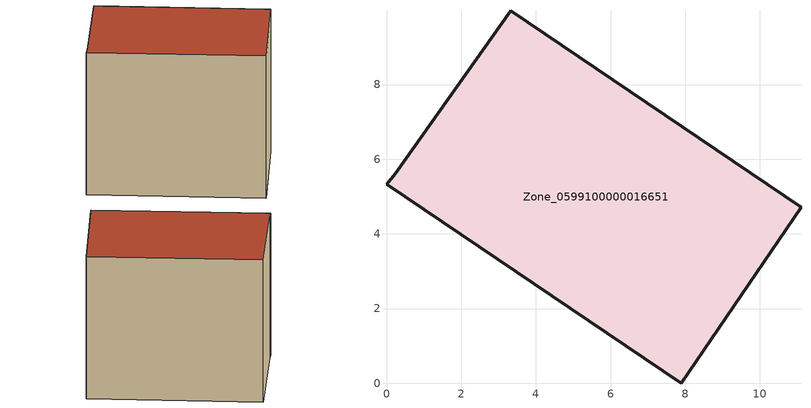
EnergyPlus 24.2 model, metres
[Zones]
Zone_0599100000016651
 floor ground (C_G): 3.33,9.98 11.1,4.72 7.9,0 0,5.33 0.23,5.6 z1.55
 wall outside (C_F): 7.9,0 11.1,4.72 3.33,9.98 0.23,5.6 0,5.33 7.9,0 z1.55:9.9
 roof outside (C_R): 11.1,4.72 3.33,9.98 0.23,5.6 0,5.33 7.9,0 z9.9
[BUILDING]
Pand.0599100000016651: North Axis=0; Terrain=City; Loads Convergence Tolerance Value=0.04; Temperature Convergence Tolerance Value=0.4; Solar Distribution=FullExterior; Maximum Number of Warmup Days=25; Minimum Number of Warmup Days=1
[Site:Location]
Rotterdam.The.Hague.AP_ZH_NLD Design_Conditions: Latitude=51.96; Longitude=4.45; Time Zone=1; Elevation=-4.5
[SITE:GROUNDTEMPERATURE:BUILDINGSURFACE]
18, 18, 18, 18, 18, 18, 18, 18, 18, 18, 18, 18
[MATERIAL] Thermal Absorptance=0.9; Solar Absorptance=0.7; Visible Absorptance=0.7
Name | Roughness | Thickness | Conductivity | Density | Specific Heat
G.TI.1975-1991 | MediumSmooth | 0.15 | 0.288461 | 540 | 1210
F.TI.1975-1991 | Rough | 0.3 | 0.230769 | 1920 | 840
R.TI.1975-1991 | MediumRough | 0.2 | 0.153846 | 1500 | 1000
[CONSTRUCTION]
C_G: G.TI.1975-1991
C_F: F.TI.1975-1991
C_R: R.TI.1975-1991
[ZONE]
Zone_0599100000016651: Type=1; Multiplier=1; Ceiling Height=Autocalculate; Volume=Autocalculate; Floor Area=autocalculate; Part of Total Floor Area=Yes
[ZONEINFILTRATION:DESIGNFLOWRATE]
Infil_Zone_0599100000016651: Zone or ZoneList or Space or SpaceList=Zone_0599100000016651; Schedule=AlwaysOn; Design Flow Rate Calculation Method=Flow/Area; Flow Rate per Floor Area=0.003; Constant Term Coefficient=1; Temperature Term Coefficient=0; Velocity Term Coefficient=0; Velocity Squared Term Coefficient=0
[HVACTEMPLATE:ZONE:IDEALLOADSAIRSYSTEM]
Zone_0599100000016651: Maximum Heating Supply Air Temperature=50; Minimum Cooling Supply Air Temperature=13; Maximum Heating Supply Air Humidity Ratio=0.0156; Minimum Cooling Supply Air Humidity Ratio=0.0077; Heating Limit=NoLimit; Cooling Limit=NoLimit; Dehumidification Control Type=ConstantSensibleHeatRatio; Cooling Sensible Heat Ratio=0.7; Dehumidification Setpoint=60; Humidification Control Type=None; Humidification Setpoint=30; Outdoor Air Method=None; Outdoor Air Flow Rate per Person=0.00944; Outdoor Air Flow Rate per Zone Floor Area=0; Outdoor Air Flow Rate per Zone=0; Demand Controlled Ventilation Type=None; Outdoor Air Economizer Type=NoEconomizer; Heat Recovery Type=None; Sensible Heat Recovery Effectiveness=0.7; Latent Heat Recovery Effectiveness=0.65
[ZONECONTROL:THERMOSTAT]
ThermostatControl_Zone_0599100000016651: Zone or ZoneList=Zone_0599100000016651; Control Type Schedule=DualSetpointControlType; Control 1=Thermostat_Zone_0599100000016651; Temperature Difference Between Cutout And Setpoint=0
[THERMOSTATSETPOINT:DUALSETPOINT]
Thermostat_Zone_0599100000016651: Heating Setpoint Temperature Schedule=HeatingSetpoint_Zone_0599100000016651; Cooling Setpoint Temperature Schedule=CoolingSetpoint_Zone_0599100000016651
[SCHEDULE:COMPACT]
HeatingSetpoint_Zone_0599100000016651: Through: 12/31, For: AllDays, Until: 24:00, 21
CoolingSetpoint_Zone_0599100000016651: Through: 12/31, For: AllDays, Until: 24:00, 24
DualSetpointControlType: Through: 12/31, For: AllDays, Until: 24:00, 4
AlwaysOn: Through: 12/31, For: AllDays, Until: 24:00, 1
